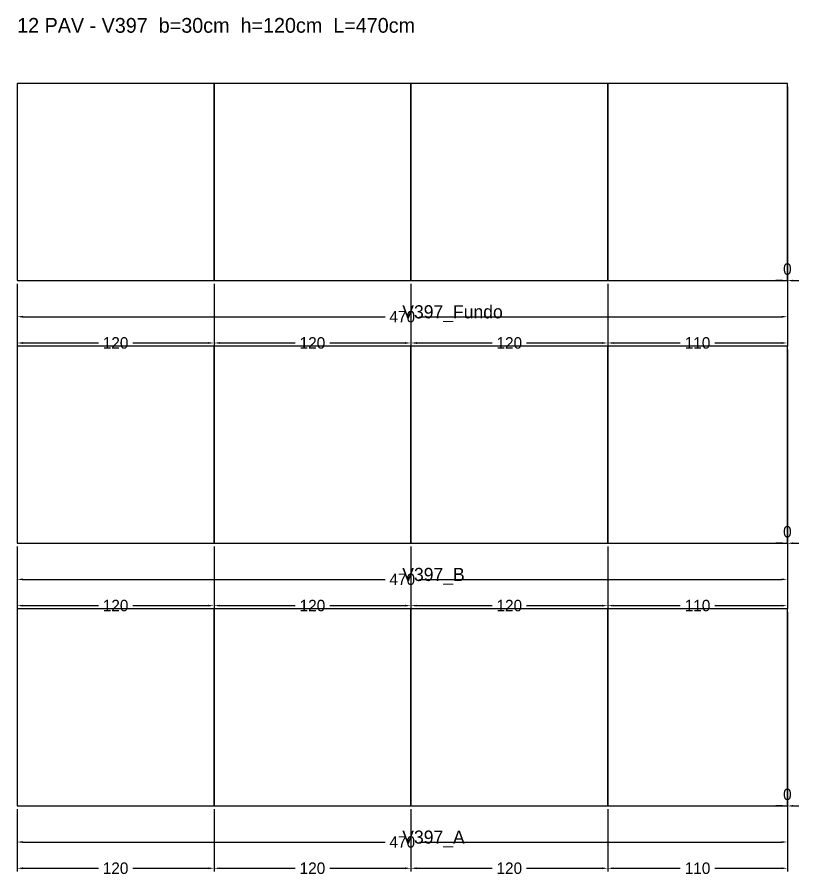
# Model space of a CAD drawing. Header units: metres. Extents: x 180 to 6304, y -11808 to -336.
# Drawn here: x 5321 to 5798, y -3452 to -2929 of the extents above; entities that cross this region are included whole.
import ezdxf

# ---------------------------------------------------------------- set-up
doc = ezdxf.new("R2010")
doc.units = ezdxf.units.M
doc.layers.add('COTA', color=3, linetype='Continuous')
doc.dimstyles.new('COTA_VIG', dxfattribs={"dimtxt": 7, "dimasz": 3.5, "dimexe": 2, "dimexo": 2, "dimgap": 1.5, "dimtad": 1, "dimdec": 1, "dimcen": 2.5, "dimclrd": 3, "dimclre": 3, "dimclrt": 3, "dimazin": 3, "dimtfac": 1, "dimtmove": 0, "dimatfit": 3})

# ---------------------------------------------------------------- blocks, each defined once
blk = doc.blocks.new('_CLOSEDFILLED')
at = {"color": 0, "linetype": 'BYBLOCK'}
blk.add_solid([(-1, 0.16), (0, 0), (-1, -0.16)], dxfattribs=at)
blk = doc.blocks.new('*D1489')
at = {"color": 3}
for p, q in [((5321.39, -3411.08), (5321.39, -3433.08)), ((5790.89, -3411.08), (5790.89, -3433.08)), ((5324.89, -3431.08), (5545.64, -3431.08)), ((5566.64, -3431.08), (5787.39, -3431.08))]:
    blk.add_line(p, q, dxfattribs=at)
at = {"layer": 'Defpoints'}
for p in [(5321.39, -3409.08), (5790.89, -3409.08), (5321.39, -3431.08)]:
    blk.add_point(p, dxfattribs=at)
at = {"layer": 'COTA', "color": 3, "xscale": 3.5, "yscale": 3.5, "rotation": 180}
blk.add_blockref('_CLOSEDFILLED', (5321.39, -3431.08), dxfattribs=at)
at = {"layer": 'COTA', "color": 3, "xscale": 3.5, "yscale": 3.5}
blk.add_blockref('_CLOSEDFILLED', (5790.89, -3431.08), dxfattribs=at)
at = {"layer": 'COTA', "color": 3, "insert": (5556.14, -3431.08), "char_height": 7, "attachment_point": 5}
blk.add_mtext('470', dxfattribs=at)
blk = doc.blocks.new('*D1490')
at = {"color": 3}
for p, q in [((5321.39, -3411.08), (5321.39, -3449.08)), ((5441.39, -3411.08), (5441.39, -3449.08)), ((5324.89, -3447.08), (5370.89, -3447.08)), ((5391.89, -3447.08), (5437.89, -3447.08))]:
    blk.add_line(p, q, dxfattribs=at)
at = {"layer": 'Defpoints'}
for p in [(5321.39, -3409.08), (5441.39, -3409.08), (5321.39, -3447.08)]:
    blk.add_point(p, dxfattribs=at)
at = {"layer": 'COTA', "color": 3, "xscale": 3.5, "yscale": 3.5, "rotation": 180}
blk.add_blockref('_CLOSEDFILLED', (5321.39, -3447.08), dxfattribs=at)
at = {"layer": 'COTA', "color": 3, "xscale": 3.5, "yscale": 3.5}
blk.add_blockref('_CLOSEDFILLED', (5441.39, -3447.08), dxfattribs=at)
at = {"layer": 'COTA', "color": 3, "insert": (5381.39, -3447.08), "char_height": 7, "attachment_point": 5}
blk.add_mtext('120', dxfattribs=at)
blk = doc.blocks.new('*D1491')
at = {"color": 3}
for p, q in [((5441.39, -3411.08), (5441.39, -3449.08)), ((5561.39, -3411.08), (5561.39, -3449.08)), ((5444.89, -3447.08), (5490.89, -3447.08)), ((5511.89, -3447.08), (5557.89, -3447.08))]:
    blk.add_line(p, q, dxfattribs=at)
at = {"layer": 'Defpoints'}
for p in [(5441.39, -3409.08), (5561.39, -3409.08), (5441.39, -3447.08)]:
    blk.add_point(p, dxfattribs=at)
at = {"layer": 'COTA', "color": 3, "xscale": 3.5, "yscale": 3.5, "rotation": 180}
blk.add_blockref('_CLOSEDFILLED', (5441.39, -3447.08), dxfattribs=at)
at = {"layer": 'COTA', "color": 3, "xscale": 3.5, "yscale": 3.5}
blk.add_blockref('_CLOSEDFILLED', (5561.39, -3447.08), dxfattribs=at)
at = {"layer": 'COTA', "color": 3, "insert": (5501.39, -3447.08), "char_height": 7, "attachment_point": 5}
blk.add_mtext('120', dxfattribs=at)
blk = doc.blocks.new('*D1492')
at = {"color": 3}
for p, q in [((5561.39, -3411.08), (5561.39, -3449.08)), ((5681.39, -3411.08), (5681.39, -3449.08)), ((5564.89, -3447.08), (5610.89, -3447.08)), ((5631.89, -3447.08), (5677.89, -3447.08))]:
    blk.add_line(p, q, dxfattribs=at)
at = {"layer": 'Defpoints'}
for p in [(5561.39, -3409.08), (5681.39, -3409.08), (5561.39, -3447.08)]:
    blk.add_point(p, dxfattribs=at)
at = {"layer": 'COTA', "color": 3, "xscale": 3.5, "yscale": 3.5, "rotation": 180}
blk.add_blockref('_CLOSEDFILLED', (5561.39, -3447.08), dxfattribs=at)
at = {"layer": 'COTA', "color": 3, "xscale": 3.5, "yscale": 3.5}
blk.add_blockref('_CLOSEDFILLED', (5681.39, -3447.08), dxfattribs=at)
at = {"layer": 'COTA', "color": 3, "insert": (5621.39, -3447.08), "char_height": 7, "attachment_point": 5}
blk.add_mtext('120', dxfattribs=at)
blk = doc.blocks.new('*D1493')
at = {"color": 3}
for p, q in [((5681.39, -3411.08), (5681.39, -3449.08)), ((5790.89, -3411.08), (5790.89, -3449.08)), ((5684.89, -3447.08), (5725.64, -3447.08)), ((5746.64, -3447.08), (5787.39, -3447.08))]:
    blk.add_line(p, q, dxfattribs=at)
at = {"layer": 'Defpoints'}
for p in [(5681.39, -3409.08), (5790.89, -3409.08), (5681.39, -3447.08)]:
    blk.add_point(p, dxfattribs=at)
at = {"layer": 'COTA', "color": 3, "xscale": 3.5, "yscale": 3.5, "rotation": 180}
blk.add_blockref('_CLOSEDFILLED', (5681.39, -3447.08), dxfattribs=at)
at = {"layer": 'COTA', "color": 3, "xscale": 3.5, "yscale": 3.5}
blk.add_blockref('_CLOSEDFILLED', (5790.89, -3447.08), dxfattribs=at)
at = {"layer": 'COTA', "color": 3, "insert": (5736.14, -3447.08), "char_height": 7, "attachment_point": 5}
blk.add_mtext('110', dxfattribs=at)
blk = doc.blocks.new('*D1495')
at = {"color": 3}
for p, q in [((5321.39, -3251.08), (5321.39, -3273.08)), ((5790.89, -3251.08), (5790.89, -3273.08)), ((5324.89, -3271.08), (5545.64, -3271.08)), ((5566.64, -3271.08), (5787.39, -3271.08))]:
    blk.add_line(p, q, dxfattribs=at)
at = {"layer": 'Defpoints'}
for p in [(5321.39, -3249.08), (5790.89, -3249.08), (5321.39, -3271.08)]:
    blk.add_point(p, dxfattribs=at)
at = {"layer": 'COTA', "color": 3, "xscale": 3.5, "yscale": 3.5, "rotation": 180}
blk.add_blockref('_CLOSEDFILLED', (5321.39, -3271.08), dxfattribs=at)
at = {"layer": 'COTA', "color": 3, "xscale": 3.5, "yscale": 3.5}
blk.add_blockref('_CLOSEDFILLED', (5790.89, -3271.08), dxfattribs=at)
at = {"layer": 'COTA', "color": 3, "insert": (5556.14, -3271.08), "char_height": 7, "attachment_point": 5}
blk.add_mtext('470', dxfattribs=at)
blk = doc.blocks.new('*D1496')
at = {"color": 3}
for p, q in [((5321.39, -3251.08), (5321.39, -3289.08)), ((5441.39, -3251.08), (5441.39, -3289.08)), ((5324.89, -3287.08), (5370.89, -3287.08)), ((5391.89, -3287.08), (5437.89, -3287.08))]:
    blk.add_line(p, q, dxfattribs=at)
at = {"layer": 'Defpoints'}
for p in [(5321.39, -3249.08), (5441.39, -3249.08), (5321.39, -3287.08)]:
    blk.add_point(p, dxfattribs=at)
at = {"layer": 'COTA', "color": 3, "xscale": 3.5, "yscale": 3.5, "rotation": 180}
blk.add_blockref('_CLOSEDFILLED', (5321.39, -3287.08), dxfattribs=at)
at = {"layer": 'COTA', "color": 3, "xscale": 3.5, "yscale": 3.5}
blk.add_blockref('_CLOSEDFILLED', (5441.39, -3287.08), dxfattribs=at)
at = {"layer": 'COTA', "color": 3, "insert": (5381.39, -3287.08), "char_height": 7, "attachment_point": 5}
blk.add_mtext('120', dxfattribs=at)
blk = doc.blocks.new('*D1497')
at = {"color": 3}
for p, q in [((5441.39, -3251.08), (5441.39, -3289.08)), ((5561.39, -3251.08), (5561.39, -3289.08)), ((5444.89, -3287.08), (5490.89, -3287.08)), ((5511.89, -3287.08), (5557.89, -3287.08))]:
    blk.add_line(p, q, dxfattribs=at)
at = {"layer": 'Defpoints'}
for p in [(5441.39, -3249.08), (5561.39, -3249.08), (5441.39, -3287.08)]:
    blk.add_point(p, dxfattribs=at)
at = {"layer": 'COTA', "color": 3, "xscale": 3.5, "yscale": 3.5, "rotation": 180}
blk.add_blockref('_CLOSEDFILLED', (5441.39, -3287.08), dxfattribs=at)
at = {"layer": 'COTA', "color": 3, "xscale": 3.5, "yscale": 3.5}
blk.add_blockref('_CLOSEDFILLED', (5561.39, -3287.08), dxfattribs=at)
at = {"layer": 'COTA', "color": 3, "insert": (5501.39, -3287.08), "char_height": 7, "attachment_point": 5}
blk.add_mtext('120', dxfattribs=at)
blk = doc.blocks.new('*D1498')
at = {"color": 3}
for p, q in [((5561.39, -3251.08), (5561.39, -3289.08)), ((5681.39, -3251.08), (5681.39, -3289.08)), ((5564.89, -3287.08), (5610.89, -3287.08)), ((5631.89, -3287.08), (5677.89, -3287.08))]:
    blk.add_line(p, q, dxfattribs=at)
at = {"layer": 'Defpoints'}
for p in [(5561.39, -3249.08), (5681.39, -3249.08), (5561.39, -3287.08)]:
    blk.add_point(p, dxfattribs=at)
at = {"layer": 'COTA', "color": 3, "xscale": 3.5, "yscale": 3.5, "rotation": 180}
blk.add_blockref('_CLOSEDFILLED', (5561.39, -3287.08), dxfattribs=at)
at = {"layer": 'COTA', "color": 3, "xscale": 3.5, "yscale": 3.5}
blk.add_blockref('_CLOSEDFILLED', (5681.39, -3287.08), dxfattribs=at)
at = {"layer": 'COTA', "color": 3, "insert": (5621.39, -3287.08), "char_height": 7, "attachment_point": 5}
blk.add_mtext('120', dxfattribs=at)
blk = doc.blocks.new('*D1499')
at = {"color": 3}
for p, q in [((5681.39, -3251.08), (5681.39, -3289.08)), ((5790.89, -3251.08), (5790.89, -3289.08)), ((5684.89, -3287.08), (5725.64, -3287.08)), ((5746.64, -3287.08), (5787.39, -3287.08))]:
    blk.add_line(p, q, dxfattribs=at)
at = {"layer": 'Defpoints'}
for p in [(5681.39, -3249.08), (5790.89, -3249.08), (5681.39, -3287.08)]:
    blk.add_point(p, dxfattribs=at)
at = {"layer": 'COTA', "color": 3, "xscale": 3.5, "yscale": 3.5, "rotation": 180}
blk.add_blockref('_CLOSEDFILLED', (5681.39, -3287.08), dxfattribs=at)
at = {"layer": 'COTA', "color": 3, "xscale": 3.5, "yscale": 3.5}
blk.add_blockref('_CLOSEDFILLED', (5790.89, -3287.08), dxfattribs=at)
at = {"layer": 'COTA', "color": 3, "insert": (5736.14, -3287.08), "char_height": 7, "attachment_point": 5}
blk.add_mtext('110', dxfattribs=at)
blk = doc.blocks.new('*D1501')
at = {"color": 3}
for p, q in [((5321.39, -3091.08), (5321.39, -3113.08)), ((5790.89, -3091.08), (5790.89, -3113.08)), ((5324.89, -3111.08), (5545.64, -3111.08)), ((5566.64, -3111.08), (5787.39, -3111.08))]:
    blk.add_line(p, q, dxfattribs=at)
at = {"layer": 'Defpoints'}
for p in [(5321.39, -3089.08), (5790.89, -3089.08), (5321.39, -3111.08)]:
    blk.add_point(p, dxfattribs=at)
at = {"layer": 'COTA', "color": 3, "xscale": 3.5, "yscale": 3.5, "rotation": 180}
blk.add_blockref('_CLOSEDFILLED', (5321.39, -3111.08), dxfattribs=at)
at = {"layer": 'COTA', "color": 3, "xscale": 3.5, "yscale": 3.5}
blk.add_blockref('_CLOSEDFILLED', (5790.89, -3111.08), dxfattribs=at)
at = {"layer": 'COTA', "color": 3, "insert": (5556.14, -3111.08), "char_height": 7, "attachment_point": 5}
blk.add_mtext('470', dxfattribs=at)
blk = doc.blocks.new('*D1502')
at = {"color": 3}
for p, q in [((5321.39, -3091.08), (5321.39, -3129.08)), ((5441.39, -3091.08), (5441.39, -3129.08)), ((5324.89, -3127.08), (5370.89, -3127.08)), ((5391.89, -3127.08), (5437.89, -3127.08))]:
    blk.add_line(p, q, dxfattribs=at)
at = {"layer": 'Defpoints'}
for p in [(5321.39, -3089.08), (5441.39, -3089.08), (5321.39, -3127.08)]:
    blk.add_point(p, dxfattribs=at)
at = {"layer": 'COTA', "color": 3, "xscale": 3.5, "yscale": 3.5, "rotation": 180}
blk.add_blockref('_CLOSEDFILLED', (5321.39, -3127.08), dxfattribs=at)
at = {"layer": 'COTA', "color": 3, "xscale": 3.5, "yscale": 3.5}
blk.add_blockref('_CLOSEDFILLED', (5441.39, -3127.08), dxfattribs=at)
at = {"layer": 'COTA', "color": 3, "insert": (5381.39, -3127.08), "char_height": 7, "attachment_point": 5}
blk.add_mtext('120', dxfattribs=at)
blk = doc.blocks.new('*D1503')
at = {"color": 3}
for p, q in [((5441.39, -3091.08), (5441.39, -3129.08)), ((5561.39, -3091.08), (5561.39, -3129.08)), ((5444.89, -3127.08), (5490.89, -3127.08)), ((5511.89, -3127.08), (5557.89, -3127.08))]:
    blk.add_line(p, q, dxfattribs=at)
at = {"layer": 'Defpoints'}
for p in [(5441.39, -3089.08), (5561.39, -3089.08), (5441.39, -3127.08)]:
    blk.add_point(p, dxfattribs=at)
at = {"layer": 'COTA', "color": 3, "xscale": 3.5, "yscale": 3.5, "rotation": 180}
blk.add_blockref('_CLOSEDFILLED', (5441.39, -3127.08), dxfattribs=at)
at = {"layer": 'COTA', "color": 3, "xscale": 3.5, "yscale": 3.5}
blk.add_blockref('_CLOSEDFILLED', (5561.39, -3127.08), dxfattribs=at)
at = {"layer": 'COTA', "color": 3, "insert": (5501.39, -3127.08), "char_height": 7, "attachment_point": 5}
blk.add_mtext('120', dxfattribs=at)
blk = doc.blocks.new('*D1504')
at = {"color": 3}
for p, q in [((5561.39, -3091.08), (5561.39, -3129.08)), ((5681.39, -3091.08), (5681.39, -3129.08)), ((5564.89, -3127.08), (5610.89, -3127.08)), ((5631.89, -3127.08), (5677.89, -3127.08))]:
    blk.add_line(p, q, dxfattribs=at)
at = {"layer": 'Defpoints'}
for p in [(5561.39, -3089.08), (5681.39, -3089.08), (5561.39, -3127.08)]:
    blk.add_point(p, dxfattribs=at)
at = {"layer": 'COTA', "color": 3, "xscale": 3.5, "yscale": 3.5, "rotation": 180}
blk.add_blockref('_CLOSEDFILLED', (5561.39, -3127.08), dxfattribs=at)
at = {"layer": 'COTA', "color": 3, "xscale": 3.5, "yscale": 3.5}
blk.add_blockref('_CLOSEDFILLED', (5681.39, -3127.08), dxfattribs=at)
at = {"layer": 'COTA', "color": 3, "insert": (5621.39, -3127.08), "char_height": 7, "attachment_point": 5}
blk.add_mtext('120', dxfattribs=at)
blk = doc.blocks.new('*D1505')
at = {"color": 3}
for p, q in [((5681.39, -3091.08), (5681.39, -3129.08)), ((5790.89, -3091.08), (5790.89, -3129.08)), ((5684.89, -3127.08), (5725.64, -3127.08)), ((5746.64, -3127.08), (5787.39, -3127.08))]:
    blk.add_line(p, q, dxfattribs=at)
at = {"layer": 'Defpoints'}
for p in [(5681.39, -3089.08), (5790.89, -3089.08), (5681.39, -3127.08)]:
    blk.add_point(p, dxfattribs=at)
at = {"layer": 'COTA', "color": 3, "xscale": 3.5, "yscale": 3.5, "rotation": 180}
blk.add_blockref('_CLOSEDFILLED', (5681.39, -3127.08), dxfattribs=at)
at = {"layer": 'COTA', "color": 3, "xscale": 3.5, "yscale": 3.5}
blk.add_blockref('_CLOSEDFILLED', (5790.89, -3127.08), dxfattribs=at)
at = {"layer": 'COTA', "color": 3, "insert": (5736.14, -3127.08), "char_height": 7, "attachment_point": 5}
blk.add_mtext('110', dxfattribs=at)

msp = doc.modelspace()

# ---------------------------------------------------------------- linework, layer by layer
at = {"layer": 'Paineis'}
for points in [[(5321.39, -3089.08), (5441.39, -3089.08), (5441.39, -2969.08), (5321.39, -2969.08)], [(5441.39, -3089.08), (5561.39, -3089.08), (5561.39, -2969.08), (5441.39, -2969.08)], [(5561.39, -3089.08), (5681.39, -3089.08), (5681.39, -2969.08), (5561.39, -2969.08)], [(5681.39, -3089.08), (5790.89, -3089.08), (5790.89, -2969.08), (5681.39, -2969.08)], [(5321.39, -3249.08), (5441.39, -3249.08), (5441.39, -3129.08), (5321.39, -3129.08)], [(5441.39, -3249.08), (5561.39, -3249.08), (5561.39, -3129.08), (5441.39, -3129.08)], [(5561.39, -3249.08), (5681.39, -3249.08), (5681.39, -3129.08), (5561.39, -3129.08)], [(5681.39, -3249.08), (5790.89, -3249.08), (5790.89, -3129.08), (5681.39, -3129.08)], [(5321.39, -3409.08), (5441.39, -3409.08), (5441.39, -3289.08), (5321.39, -3289.08)], [(5441.39, -3409.08), (5561.39, -3409.08), (5561.39, -3289.08), (5441.39, -3289.08)], [(5561.39, -3409.08), (5681.39, -3409.08), (5681.39, -3289.08), (5561.39, -3289.08)], [(5681.39, -3409.08), (5790.89, -3409.08), (5790.89, -3289.08), (5681.39, -3289.08)]]:
    msp.add_lwpolyline(points, close=True, dxfattribs=at)

# ---------------------------------------------------------------- texts
at = {"layer": 'NOMENCLATURA', "insert": (5321.39, -2929.08), "char_height": 9, "attachment_point": 1}
msp.add_mtext('12 PAV - V397  b=30cm  h=120cm  L=470cm', dxfattribs=at)
at = {"layer": 'Texto Secao', "char_height": 8, "attachment_point": 1}
for s, insert in [('V397_Fundo', (5556.14, -3104.08)), ('V397_B', (5556.14, -3264.08)), ('V397_A', (5556.14, -3424.08))]:
    msp.add_mtext(s, dxfattribs=dict(at, insert=insert))

# ---------------------------------------------------------------- dimensions: what is measured, and where the dimension line sits
at = {"layer": 'COTA'}
for base, p1, p2 in [((5790.89, -3089.08), (5790.89, -3089.08), (5790.89, -2969.08)), ((5790.89, -3249.08), (5790.89, -3249.08), (5790.89, -3129.08)), ((5790.89, -3409.08), (5790.89, -3409.08), (5790.89, -3289.08))]:
    msp.add_linear_dim(base=base, p1=p1, p2=p2, dimstyle='COTA_VIG', dxfattribs=at).render()
for base, p1, p2, picture, middle in [((5321.39, -3111.08), (5321.39, -3089.08), (5790.89, -3089.08), '*D1501', (5556.14, -3111.08)), ((5321.39, -3127.08), (5321.39, -3089.08), (5441.39, -3089.08), '*D1502', (5381.39, -3127.08)), ((5441.39, -3127.08), (5441.39, -3089.08), (5561.39, -3089.08), '*D1503', (5501.39, -3127.08)), ((5561.39, -3127.08), (5561.39, -3089.08), (5681.39, -3089.08), '*D1504', (5621.39, -3127.08)), ((5681.39, -3127.08), (5681.39, -3089.08), (5790.89, -3089.08), '*D1505', (5736.14, -3127.08)), ((5321.39, -3271.08), (5321.39, -3249.08), (5790.89, -3249.08), '*D1495', (5556.14, -3271.08)), ((5321.39, -3287.08), (5321.39, -3249.08), (5441.39, -3249.08), '*D1496', (5381.39, -3287.08)), ((5441.39, -3287.08), (5441.39, -3249.08), (5561.39, -3249.08), '*D1497', (5501.39, -3287.08)), ((5561.39, -3287.08), (5561.39, -3249.08), (5681.39, -3249.08), '*D1498', (5621.39, -3287.08)), ((5681.39, -3287.08), (5681.39, -3249.08), (5790.89, -3249.08), '*D1499', (5736.14, -3287.08)), ((5321.39, -3431.08), (5321.39, -3409.08), (5790.89, -3409.08), '*D1489', (5556.14, -3431.08)), ((5321.39, -3447.08), (5321.39, -3409.08), (5441.39, -3409.08), '*D1490', (5381.39, -3447.08)), ((5441.39, -3447.08), (5441.39, -3409.08), (5561.39, -3409.08), '*D1491', (5501.39, -3447.08)), ((5561.39, -3447.08), (5561.39, -3409.08), (5681.39, -3409.08), '*D1492', (5621.39, -3447.08)), ((5681.39, -3447.08), (5681.39, -3409.08), (5790.89, -3409.08), '*D1493', (5736.14, -3447.08))]:
    dim = msp.add_linear_dim(base=base, p1=p1, p2=p2, dimstyle='COTA_VIG', dxfattribs=at)
    dim.commit()
    dim.dimension.update_dxf_attribs({"geometry": picture, "text_midpoint": middle})

doc.saveas('drawing.dxf')
